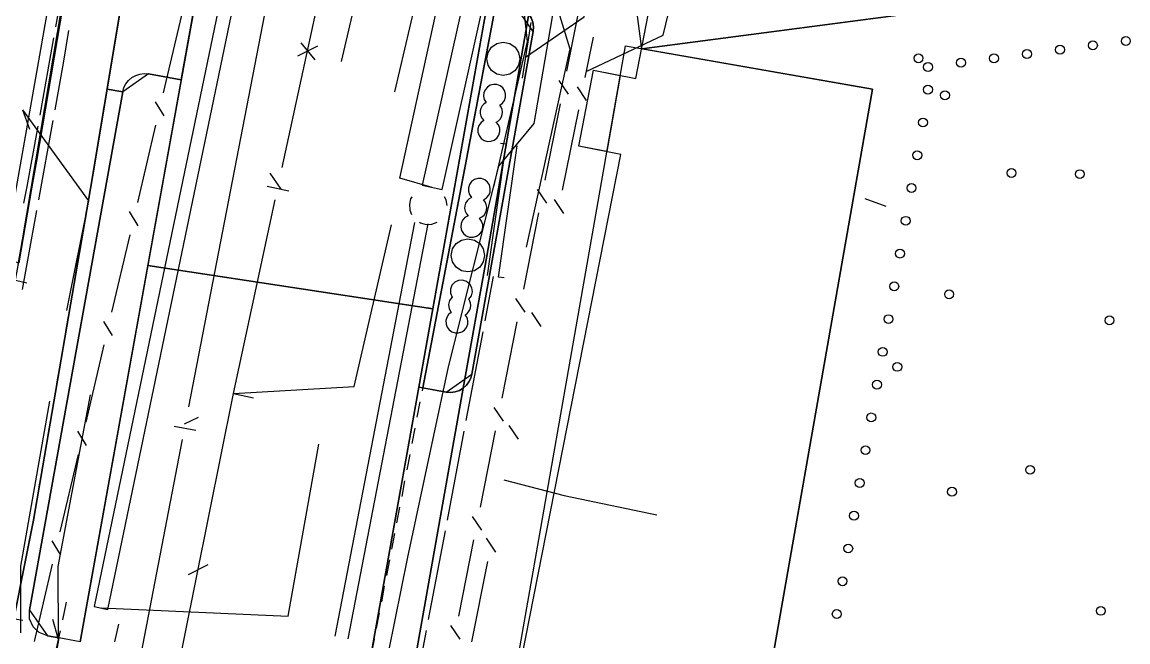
# Model space of a CAD drawing. Header units: metres. Extents: x 3206 to 3701, y 9896 to 11410.
# Drawn here: x 3295.89 to 3345.77, y 10421.82 to 10449.76 of the extents above; entities that cross this region are included whole.
import ezdxf

# ---------------------------------------------------------------- set-up
doc = ezdxf.new("R2010")
doc.units = ezdxf.units.M
for name, color, linetype in [('BUILDING', 7, 'Continuous'), ('CURB', 7, 'Continuous'), ('ELECTR_CABLE', 7, 'Continuous'), ('ELECTR_CABLE_COMM', 7, 'Continuous'), ('GRASS', 7, 'Continuous'), ('GROUND', 7, 'Continuous'), ('ROAD', 7, 'Continuous'), ('SEWER', 7, 'Continuous'), ('SIDEWALK_PATH', 7, 'Continuous'), ('WATER_PIPELINE', 7, 'Continuous')]:
    doc.layers.add(name, color=color, linetype=linetype)

# ---------------------------------------------------------------- blocks, each defined once
blk = doc.blocks.new('КЛЕН_САХАРИСТЫЙ')
blk.add_circle((0, 0), 0.2)
blk = doc.blocks.new('БЕРЕЗА_ПОЛЕЗНАЯ')
blk.add_circle((0, 0), 0.2)
blk = doc.blocks.new('МОЖЖЕВЕЛЬНИК_СКАЛЬНЫЙ')
blk.add_circle((0, 0), 0.2)

msp = doc.modelspace()

# ---------------------------------------------------------------- linework, layer by layer
at = {"layer": 'BUILDING'}
for points in [[(3377.399, 10455.6), (3323.845, 10448.564), (3321.911, 10463.283), (3375.465, 10470.319)], [(3316.873, 10413.164), (3323.111, 10448.693), (3334.254, 10446.737), (3328.017, 10411.207)]]:
    msp.add_lwpolyline(points, close=True, dxfattribs=at)
at = {"layer": 'CURB'}
for points in [[(3296.555, 10443.497), (3300.282, 10465.458)], [(3298.509, 10421.827), (3306.1, 10463.999)], [(3318.946, 10449.336), (3318.138, 10450.497)], [(3300.079, 10448.835), (3300.194, 10449.526)], [(3316.182, 10433.894), (3318.946, 10449.336)], [(3316.89, 10448.596), (3317.023, 10449.294)], [(3299.882, 10447.651), (3299.997, 10448.342)], [(3316.663, 10447.407), (3316.796, 10448.105)], [(3299.684, 10446.467), (3299.799, 10447.158)], [(3301.593, 10447.429), (3300.432, 10446.622)], [(3303.073, 10447.163), (3301.593, 10447.429)], [(3300.432, 10446.622), (3296.226, 10423.254)], [(3316.437, 10446.218), (3316.57, 10446.916)], [(3299.487, 10445.283), (3299.602, 10445.974)], [(3316.211, 10445.029), (3316.344, 10445.727)], [(3299.29, 10444.098), (3299.405, 10444.789)], [(3315.985, 10443.84), (3316.117, 10444.538)], [(3295.721, 10438.857), (3296.555, 10443.497)], [(3299.093, 10442.914), (3299.208, 10443.605)], [(3315.758, 10442.651), (3315.891, 10443.349)], [(3298.89, 10441.731), (3299.009, 10442.421)], [(3315.532, 10441.462), (3315.532, 10441.463), (3315.665, 10442.16)], [(3298.686, 10440.548), (3298.805, 10441.238)], [(3315.306, 10440.273), (3315.438, 10440.97)], [(3298.483, 10439.364), (3298.602, 10440.055)], [(3315.079, 10439.083), (3315.121, 10439.301), (3315.158, 10439.497), (3315.212, 10439.781)], [(3298.28, 10438.181), (3298.398, 10438.872)], [(3314.853, 10437.894), (3314.986, 10438.592)], [(3298.076, 10436.998), (3298.195, 10437.689)], [(3314.627, 10436.705), (3314.76, 10437.403)], [(3297.873, 10435.815), (3297.992, 10436.505)], [(3314.4, 10435.516), (3314.533, 10436.214)], [(3297.669, 10434.632), (3297.788, 10435.322)], [(3314.174, 10434.327), (3314.307, 10435.025)], [(3297.466, 10433.449), (3297.585, 10434.139)], [(3313.947, 10433.138), (3314.03, 10433.57), (3314.081, 10433.836)], [(3315.019, 10433.086), (3316.182, 10433.894)], [(3297.263, 10432.265), (3297.381, 10432.956)], [(3313.717, 10431.949), (3313.852, 10432.647)], [(3297.059, 10431.082), (3297.178, 10431.773)], [(3313.488, 10430.761), (3313.623, 10431.458)], [(3296.856, 10429.899), (3296.975, 10430.589)], [(3313.259, 10429.572), (3313.393, 10430.27)], [(3296.652, 10428.716), (3296.771, 10429.406)], [(3313.03, 10428.384), (3313.164, 10429.081)], [(3296.449, 10427.533), (3296.568, 10428.223)], [(3312.8, 10427.195), (3312.935, 10427.893)], [(3296.218, 10426.355), (3296.357, 10427.041)], [(3312.571, 10426.007), (3312.706, 10426.704)], [(3295.982, 10425.178), (3296.12, 10425.864)], [(3312.342, 10424.818), (3312.476, 10425.516)], [(3312.113, 10423.63), (3312.247, 10424.327)], [(3296.226, 10423.254), (3297.033, 10422.093)], [(3311.883, 10422.441), (3312.018, 10423.139)], [(3297.033, 10422.093), (3297.554, 10421.999)], [(3311.654, 10421.252), (3311.789, 10421.95)]]:
    msp.add_lwpolyline(points, dxfattribs=at)
at = {"layer": 'ELECTR_CABLE'}
for points in [[(3319.426, 10461.636), (3312.076, 10455.649), (3310.286, 10447.983)], [(3319.78, 10461.53), (3314.498, 10454.338), (3312.697, 10446.624)], [(3318.6, 10448.188), (3321.247, 10450), (3322.378, 10454.866)], [(3294.939, 10393.835), (3305.836, 10392.297), (3307.349, 10399.502), (3308.037, 10401.53), (3310.237, 10410.233), (3311.391, 10417.791), (3309.911, 10419.204), (3311.869, 10418.573), (3313.291, 10425.635), (3315.121, 10434.217), (3317.398, 10443.273), (3318.991, 10445.191), (3320.218, 10452.374), (3318.339, 10453.527)], [(3298.025, 10453.032), (3297.401, 10449.547)], [(3318.847, 10449.742), (3318.448, 10447.231)], [(3297.312, 10449.055), (3296.688, 10445.57)], [(3297.382, 10445.814), (3297.781, 10448.009), (3298.007, 10449.382)], [(3295.907, 10445.816), (3298.894, 10441.71), (3297.899, 10436.77)], [(3295.907, 10445.816), (3296.234, 10444.941)], [(3296.6, 10445.078), (3296.11, 10442.346), (3295.964, 10441.595)], [(3296.644, 10441.758), (3297.292, 10445.322)], [(3316.892, 10438.335), (3317.724, 10444.26)], [(3317.388, 10438.265), (3318.22, 10444.19)], [(3317.724, 10444.26), (3317.477, 10444.294)], [(3296.11, 10437.994), (3284.083, 10440.785), (3279.484, 10441.712)], [(3295.906, 10437.702), (3296.554, 10441.266)], [(3317.14, 10438.3), (3316.762, 10436.3)], [(3317.635, 10438.23), (3317.387, 10438.265)], [(3316.669, 10435.808), (3315.912, 10431.808)], [(3315.819, 10431.317), (3315.063, 10427.316)], [(3314.97, 10426.825), (3314.213, 10422.824)], [(3314.12, 10422.333), (3313.364, 10418.332)]]:
    msp.add_lwpolyline(points, dxfattribs=at)
at = {"layer": 'ELECTR_CABLE_COMM'}
for points in [[(3321.332, 10447.531), (3324.814, 10449.18), (3325.832, 10453.411)], [(3320.811, 10449.279), (3321.246, 10451.471)], [(3302.275, 10446.581), (3303.097, 10450.071)], [(3320.469, 10447.558), (3320.811, 10449.279)], [(3321.645, 10449.083), (3321.28, 10447.273)], [(3320.532, 10446.511), (3320.115, 10447.134)], [(3320.925, 10446.85), (3321.34, 10446.226)], [(3302.3, 10445.533), (3301.906, 10446.17)], [(3319.494, 10442.644), (3320.177, 10446.087)], [(3320.984, 10445.803), (3320.256, 10442.184)], [(3301.109, 10441.632), (3301.931, 10445.121)], [(3319.556, 10441.596), (3319.139, 10442.219)], [(3319.9, 10441.761), (3320.315, 10441.136)], [(3301.135, 10440.583), (3300.74, 10441.22)], [(3318.518, 10437.729), (3319.202, 10441.172)], [(3299.944, 10436.682), (3300.765, 10440.171)], [(3318.58, 10436.682), (3318.164, 10437.305)], [(3318.876, 10436.671), (3319.291, 10436.047)], [(3299.969, 10435.633), (3299.574, 10436.27)], [(3317.542, 10432.815), (3318.226, 10436.258)], [(3298.778, 10431.732), (3299.6, 10435.222)], [(3317.605, 10431.768), (3317.188, 10432.391)], [(3317.851, 10431.581), (3318.266, 10430.957)], [(3298.803, 10430.683), (3298.409, 10431.321)], [(3316.567, 10427.901), (3317.25, 10431.344)], [(3297.612, 10426.782), (3298.434, 10430.272)], [(3317.626, 10429.121), (3320.344, 10428.422), (3324.521, 10427.551)], [(3316.629, 10426.853), (3316.212, 10427.476)], [(3297.637, 10425.733), (3297.243, 10426.371)], [(3315.591, 10422.986), (3316.275, 10426.429)], [(3316.826, 10426.491), (3317.241, 10425.867)], [(3296.446, 10421.832), (3297.268, 10425.322)], [(3316.886, 10425.444), (3316.157, 10421.825)], [(3315.653, 10421.939), (3315.237, 10422.562)]]:
    msp.add_lwpolyline(points, dxfattribs=at)
at = {"layer": 'GRASS'}
for points in [[(3300.282, 10465.458), (3295.742, 10438.918), (3289.132, 10440.012), (3289.258, 10440.669), (3295.171, 10439.669), (3299.785, 10465.85), (3295.927, 10466.957), (3296.268, 10468.786), (3296.908, 10468.629), (3296.665, 10467.263), (3299.526, 10466.599), (3299.873, 10466.443), (3300.129, 10466.178), (3300.273, 10465.839)], [(3317.281, 10450.65), (3316.904, 10450.718), (3313.79, 10433.309), (3313.974, 10433.275), (3315.891, 10443.349)], [(3315.891, 10443.349), (3313.974, 10433.275), (3315.019, 10433.086), (3315.223, 10433.07), (3315.424, 10433.096), (3315.616, 10433.162), (3315.792, 10433.266), (3316.852, 10439.207), (3318.747, 10450.132), (3318.622, 10450.264), (3318.476, 10450.37), (3318.313, 10450.449), (3318.138, 10450.497), (3317.281, 10450.65)], [(3316.852, 10439.207), (3315.792, 10433.266), (3315.933, 10433.393), (3316.047, 10433.542), (3316.131, 10433.711), (3316.182, 10433.894), (3318.946, 10449.336), (3318.961, 10449.548), (3318.932, 10449.755), (3318.86, 10449.952), (3318.747, 10450.132)], [(3318.35, 10448.108), (3318.291, 10447.816), (3318.13, 10447.578), (3317.892, 10447.417), (3317.6, 10447.358), (3317.308, 10447.417), (3317.07, 10447.578), (3316.909, 10447.816), (3316.85, 10448.108), (3316.909, 10448.4), (3317.07, 10448.639), (3317.308, 10448.799), (3317.6, 10448.858), (3317.892, 10448.799), (3318.13, 10448.639), (3318.291, 10448.4)], [(3317.281, 10445.254), (3317.375, 10445.315), (3317.453, 10445.395), (3317.511, 10445.489), (3317.547, 10445.596), (3317.558, 10445.708), (3317.544, 10445.818), (3317.506, 10445.923), (3317.445, 10446.017), (3317.568, 10446.111), (3317.655, 10446.234), (3317.702, 10446.377), (3317.703, 10446.532), (3317.657, 10446.679), (3317.57, 10446.803), (3317.451, 10446.895), (3317.306, 10446.948), (3317.152, 10446.955), (3317.006, 10446.915), (3316.879, 10446.834), (3316.78, 10446.715), (3316.722, 10446.572), (3316.71, 10446.422), (3316.743, 10446.275), (3316.821, 10446.142), (3316.723, 10446.072), (3316.645, 10445.983), (3316.59, 10445.877), (3316.561, 10445.76), (3316.562, 10445.64), (3316.59, 10445.524), (3316.645, 10445.419), (3316.725, 10445.328), (3316.595, 10445.235), (3316.502, 10445.108), (3316.454, 10444.959), (3316.455, 10444.799), (3316.506, 10444.647), (3316.6, 10444.522), (3316.728, 10444.432), (3316.881, 10444.385), (3317.042, 10444.39), (3317.189, 10444.443), (3317.313, 10444.539), (3317.402, 10444.672), (3317.445, 10444.826), (3317.437, 10444.983), (3317.382, 10445.129)], [(3316.52, 10440.925), (3316.634, 10440.982), (3316.728, 10441.065), (3316.799, 10441.169), (3316.842, 10441.289), (3316.854, 10441.416), (3316.833, 10441.54), (3316.782, 10441.655), (3316.703, 10441.755), (3316.841, 10441.839), (3316.943, 10441.959), (3317.002, 10442.105), (3317.013, 10442.266), (3316.972, 10442.422), (3316.886, 10442.554), (3316.763, 10442.653), (3316.612, 10442.709), (3316.45, 10442.714), (3316.299, 10442.669), (3316.17, 10442.579), (3316.072, 10442.45), (3316.022, 10442.297), (3316.022, 10442.139), (3316.071, 10441.99), (3316.167, 10441.86), (3316.057, 10441.798), (3315.967, 10441.713), (3315.901, 10441.607), (3315.862, 10441.487), (3315.855, 10441.361), (3315.879, 10441.24), (3315.933, 10441.127), (3316.013, 10441.031), (3315.87, 10440.952), (3315.762, 10440.834), (3315.696, 10440.689), (3315.68, 10440.526), (3315.718, 10440.366), (3315.802, 10440.231), (3315.924, 10440.129), (3316.077, 10440.069), (3316.241, 10440.063), (3316.394, 10440.107), (3316.525, 10440.198), (3316.623, 10440.329), (3316.674, 10440.485), (3316.672, 10440.644), (3316.62, 10440.795)], [(3316.754, 10439.249), (3316.696, 10438.957), (3316.535, 10438.719), (3316.296, 10438.558), (3316.004, 10438.499), (3315.713, 10438.558), (3315.474, 10438.719), (3315.313, 10438.957), (3315.254, 10439.249), (3315.313, 10439.541), (3315.474, 10439.78), (3315.713, 10439.94), (3316.004, 10439.999), (3316.296, 10439.94), (3316.535, 10439.78), (3316.696, 10439.541)], [(3315.285, 10437.365), (3315.173, 10437.208), (3315.13, 10437.027), (3315.155, 10436.843), (3315.251, 10436.675), (3315.132, 10436.578), (3315.05, 10436.451), (3315.009, 10436.307), (3315.014, 10436.153), (3315.065, 10436.008), (3315.156, 10435.887), (3315.278, 10435.799), (3315.424, 10435.752), (3315.578, 10435.75), (3315.722, 10435.795), (3315.847, 10435.88), (3315.942, 10436.001), (3315.995, 10436.145), (3316.003, 10436.296), (3315.965, 10436.441), (3315.883, 10436.572), (3315.965, 10436.632), (3316.032, 10436.706), (3316.083, 10436.792), (3316.116, 10436.887), (3316.129, 10436.988), (3316.122, 10437.087), (3316.095, 10437.184), (3316.049, 10437.274), (3316.16, 10437.429), (3316.204, 10437.608), (3316.181, 10437.791), (3316.088, 10437.957), (3315.94, 10438.077), (3315.764, 10438.133), (3315.58, 10438.12), (3315.408, 10438.039), (3315.279, 10437.898), (3315.213, 10437.726), (3315.214, 10437.542)]]:
    msp.add_lwpolyline(points, close=True, dxfattribs=at)
at = {"layer": 'GROUND'}
for points in [[(3306.1, 10464), (3306.1, 10463.999), (3301.563, 10438.795), (3301.563, 10438.795), (3298.509, 10421.827), (3297.554, 10421.999), (3297.033, 10422.093), (3296.664, 10422.239), (3296.389, 10422.506), (3296.234, 10422.857), (3296.226, 10423.254), (3300.432, 10446.622), (3300.486, 10446.812), (3300.575, 10446.985), (3300.696, 10447.138), (3300.845, 10447.266), (3301.017, 10447.362), (3301.203, 10447.422), (3301.397, 10447.445), (3301.593, 10447.429), (3303.07, 10447.163), (3306.1, 10463.999)], [(3314.163, 10436.882), (3314.422, 10436.842), (3316.904, 10450.718), (3318.138, 10450.497), (3318.313, 10450.449), (3318.476, 10450.37), (3318.622, 10450.264), (3318.747, 10450.132), (3318.86, 10449.952), (3318.932, 10449.755), (3318.961, 10449.548), (3318.946, 10449.336), (3316.182, 10433.894), (3316.131, 10433.711), (3316.047, 10433.542), (3315.933, 10433.393), (3315.792, 10433.266), (3315.616, 10433.162), (3315.424, 10433.096), (3315.223, 10433.07), (3315.019, 10433.086), (3313.79, 10433.309), (3314.422, 10436.842)], [(3322.273, 10443.924), (3320.998, 10444.174), (3321.674, 10447.599), (3322.877, 10447.363)]]:
    msp.add_lwpolyline(points, close=True, dxfattribs=at)
for points in [[(3328.017, 10411.207), (3334.254, 10446.737), (3323.845, 10448.564), (3377.372, 10455.597)], [(3298.271, 10454.026), (3295.72, 10438.857)]]:
    msp.add_lwpolyline(points, dxfattribs=at)
at = {"layer": 'ROAD'}
for points in [[(3306.1, 10463.999), (3301.563, 10438.795), (3314.422, 10436.842), (3318.81, 10461.372)], [(3311.501, 10420.512), (3314.422, 10436.842), (3301.563, 10438.795), (3298.509, 10421.827), (3297.554, 10421.999), (3297.323, 10420.72)]]:
    msp.add_lwpolyline(points, dxfattribs=at)
at = {"layer": 'SEWER'}
for points in [[(3317.759, 10457.342), (3318.68, 10448.888), (3317.151, 10442.341)], [(3317.961, 10457.158), (3320.595, 10448.559), (3318.637, 10439.619)], [(3303.418, 10432.414), (3307.29, 10452.466)], [(3307.629, 10443.215), (3309.516, 10451.941)], [(3316.632, 10450.264), (3315.736, 10450.475), (3313.945, 10442.42), (3314.844, 10442.22), (3316.632, 10450.264)], [(3314.392, 10442.31), (3312.933, 10442.734), (3314.541, 10450.072)], [(3308.334, 10448.247), (3309.228, 10448.696)], [(3308.459, 10448.834), (3309.093, 10448.061)], [(3307.574, 10442.233), (3307.077, 10442.955)], [(3306.95, 10442.368), (3307.919, 10442.159)], [(3305.425, 10433.023), (3307.312, 10441.749)], [(3313.468, 10441.885), (3313.42, 10441.804), (3313.362, 10441.55), (3313.384, 10441.291), (3313.465, 10441.092)], [(3315.06, 10441.49), (3315.02, 10441.747), (3314.951, 10441.886)], [(3334.871, 10441.45), (3333.923, 10441.804)], [(3305.425, 10433.023), (3310.878, 10433.34), (3312.553, 10440.619)], [(3310.008, 10422.076), (3313.606, 10440.729)], [(3310.598, 10421.966), (3314.206, 10440.674)], [(3313.814, 10440.746), (3313.869, 10440.712), (3313.906, 10440.702), (3314.12, 10440.645), (3314.38, 10440.657), (3314.61, 10440.742)], [(3300.975, 10410.897), (3305.425, 10433.023)], [(3305.425, 10433.023), (3306.338, 10432.826)], [(3302.758, 10431.552), (3303.731, 10431.364)], [(3303.222, 10431.656), (3303.844, 10431.953)], [(3299.26, 10410.89), (3303.133, 10430.941)], [(3303.401, 10424.855), (3304.288, 10425.317)]]:
    msp.add_lwpolyline(points, dxfattribs=at)
at = {"layer": 'SIDEWALK_PATH'}
for points in [[(3302.895, 10465.749), (3299.73, 10446.739), (3300.432, 10446.622), (3300.486, 10446.812), (3300.575, 10446.985), (3300.696, 10447.138), (3300.845, 10447.266), (3301.017, 10447.362), (3301.203, 10447.422), (3301.397, 10447.445), (3301.593, 10447.429), (3303.07, 10447.163), (3306.1, 10463.999)], [(3316.93, 10413.486), (3322.906, 10443.8), (3320.998, 10444.174), (3321.674, 10447.599), (3323.581, 10447.225), (3325.35, 10456.394)], [(3318.86, 10449.952), (3318.932, 10449.755), (3318.961, 10449.548), (3318.946, 10449.336), (3316.182, 10433.894), (3316.131, 10433.711), (3316.047, 10433.542), (3315.933, 10433.393), (3315.792, 10433.266), (3311.377, 10408.404)], [(3297.323, 10420.72), (3297.554, 10421.999), (3297.033, 10422.093), (3296.664, 10422.239), (3296.389, 10422.506), (3296.234, 10422.857), (3296.226, 10423.254), (3300.432, 10446.622), (3299.73, 10446.739), (3299.073, 10442.796), (3296.412, 10427.317), (3293.851, 10414.585)]]:
    msp.add_lwpolyline(points, dxfattribs=at)
for points in [[(3299.073, 10442.796), (3300.984, 10454.273), (3298.271, 10454.026), (3295.708, 10438.79), (3291.769, 10417.486), (3286.067, 10418.84), (3282.629, 10419.379), (3281.979, 10415.899), (3290.998, 10413.999), (3290.385, 10410.933), (3291.528, 10411.554), (3292.507, 10412.39), (3293.291, 10413.411), (3293.851, 10414.585), (3296.412, 10427.317)], [(3315.792, 10433.266), (3315.616, 10433.162), (3315.424, 10433.096), (3315.223, 10433.07), (3315.019, 10433.086), (3313.79, 10433.309), (3311.501, 10420.512), (3309.305, 10419.677), (3309.077, 10419.555), (3308.891, 10419.381), (3308.755, 10419.165), (3308.676, 10418.919), (3308.183, 10416.163), (3307.96, 10414.921), (3307.876, 10414.211), (3307.877, 10413.499), (3307.963, 10412.792), (3308.132, 10412.097), (3308.616, 10410.96), (3309.314, 10409.955), (3310.201, 10409.113), (3311.252, 10408.463), (3311.315, 10408.433), (3311.377, 10408.404)]]:
    msp.add_lwpolyline(points, close=True, dxfattribs=at)
at = {"layer": 'WATER_PIPELINE'}
for points in [[(3305.893, 10452.795), (3305.28, 10452.939), (3299.152, 10423.414), (3299.768, 10423.286), (3305.893, 10452.795)], [(3295.83, 10422.23), (3295.83, 10425.23), (3297.144, 10432.682)], [(3297.536, 10421.926), (3297.517, 10425.227), (3298.983, 10432.954)], [(3299.46, 10423.35), (3307.895, 10422.988), (3309.276, 10430.731)], [(3297.725, 10422.812), (3297.894, 10423.606)], [(3295.199, 10422.928), (3295.931, 10422.796)], [(3297.536, 10421.926), (3297.281, 10422.825)], [(3300.236, 10422.618), (3300.069, 10421.824)], [(3297.536, 10421.926), (3297.621, 10422.323)], [(3297.451, 10421.529), (3297.536, 10421.926)]]:
    msp.add_lwpolyline(points, dxfattribs=at)

# ---------------------------------------------------------------- block references
at = {"layer": 'BUSH'}
for p in [(3345.68, 10448.912), (3341.218, 10448.325), (3342.706, 10448.521), (3344.193, 10448.716), (3336.325, 10448.134), (3338.244, 10447.935), (3339.731, 10448.13), (3336.757, 10447.739), (3336.751, 10446.72), (3337.518, 10446.464), (3336.529, 10445.239), (3336.27, 10443.761), (3343.602, 10442.911), (3336.01, 10442.284), (3335.751, 10440.807), (3335.492, 10439.329), (3335.232, 10437.852), (3334.973, 10436.374), (3344.94, 10436.319), (3334.713, 10434.897), (3335.368, 10434.221), (3334.454, 10433.419), (3334.195, 10431.942), (3333.935, 10430.465), (3341.361, 10429.579), (3333.676, 10428.987), (3333.417, 10427.51), (3333.157, 10426.032), (3332.898, 10424.555), (3332.639, 10423.078), (3344.551, 10423.22)]:
    msp.add_blockref('МОЖЖЕВЕЛЬНИК_СКАЛЬНЫЙ', p, dxfattribs=at)
at = {"layer": 'TREE'}
for name, p in [('КЛЕН_САХАРИСТЫЙ', (3340.521, 10442.962)), ('БЕРЕЗА_ПОЛЕЗНАЯ', (3337.707, 10437.492)), ('КЛЕН_САХАРИСТЫЙ', (3337.835, 10428.591))]:
    msp.add_blockref(name, p, dxfattribs=at)

doc.saveas('drawing.dxf')
